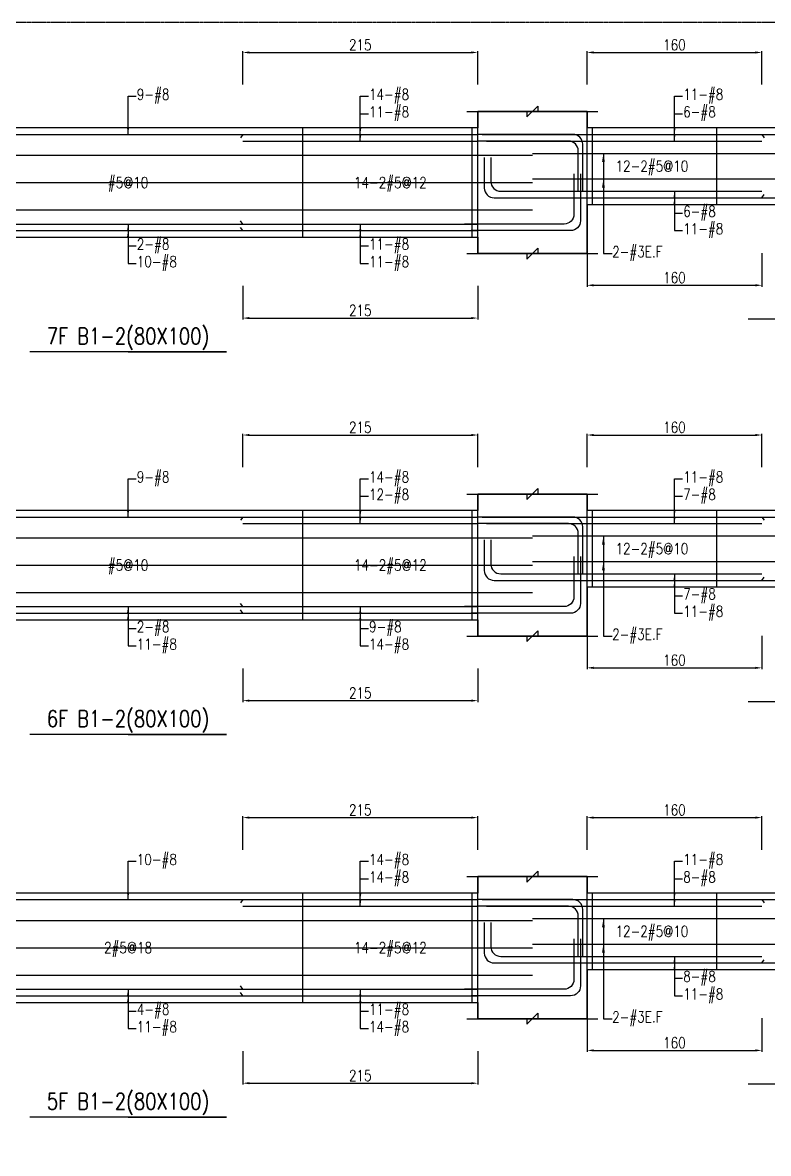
# Model space of a CAD drawing. Header units: millimetres. Extents: x 0 to 84580, y -12276 to 4373.
# Drawn here: x 37054 to 37736, y 1034 to 2069 of the extents above; entities that cross this region are included whole.
import ezdxf
from ezdxf.enums import TextEntityAlignment as Align

# ---------------------------------------------------------------- set-up
doc = ezdxf.new("R2010")
doc.units = ezdxf.units.MM
doc.header["$MEASUREMENT"] = 0
doc.linetypes.add('CENTER', pattern=[2, 1.25, -0.25, 0.25, -0.25])
for name, color, linetype in [('S-DIM', 2, 'Continuous'), ('S-GRID', 1, 'CENTER'), ('S-LEADER', 2, 'Continuous'), ('S-RC', 130, 'Continuous'), ('S-REINF', 6, 'Continuous'), ('S-TEXT', 2, 'Continuous')]:
    doc.layers.add(name, color=color, linetype=linetype)
doc.styles.add('CS4', font='romans.shx', dxfattribs={"width": 0.8, "bigfont": 'lsp.shx'})
doc.styles.get("Standard").update_dxf_attribs({"font": 'arial.ttf'})
doc.dimstyles.new('ISO-25', dxfattribs={"dimtxt": 2.5, "dimasz": 2.5, "dimexe": 1.25, "dimexo": 0.625, "dimtad": 1, "dimtxsty": 'Standard', "dimcen": 2.5, "dimadec": 0, "dimazin": 0, "dimtfac": 1, "dimtmove": 0, "dimatfit": 3, "dimfxl": 0, "dimarcsym": 0})

# ---------------------------------------------------------------- blocks, each defined once
blk = doc.blocks.new('*D376')
at = {"layer": 'DEFPOINTS', "color": 0, "transparency": 16777216}
for p in [(37470, 1341.7), (37255, 1311.7), (37470, 1311.7)]:
    blk.add_point(p, dxfattribs=at)
at = {"layer": 'S-DIM', "color": 0, "lineweight": -2, "transparency": 16777216}
for p, q in [((37255, 1312.3), (37255, 1342.9)), ((37261, 1341.7), (37464, 1341.7)), ((37470, 1312.3), (37470, 1342.9))]:
    blk.add_line(p, q, dxfattribs=at)
at = {"layer": 'S-DIM', "color": 0, "transparency": 16777216}
for points in [[(37261, 1342.7), (37261, 1340.7), (37255, 1341.7)], [(37464, 1342.7), (37464, 1340.7), (37470, 1341.7)]]:
    blk.add_solid(points, dxfattribs=at)
at = {"layer": 'S-DIM', "color": 0, "transparency": 16777216, "insert": (37362.5, 1348.7), "char_height": 10, "attachment_point": 5, "style": 'CS4'}
blk.add_mtext('215', dxfattribs=at)
blk = doc.blocks.new('*D366')
at = {"layer": 'DEFPOINTS', "color": 0, "transparency": 16777216}
for p in [(37255, 1128.7), (37470, 1128.7), (37470, 1098.7)]:
    blk.add_point(p, dxfattribs=at)
at = {"layer": 'S-DIM', "color": 0, "lineweight": -2, "transparency": 16777216}
for p, q in [((37255, 1128.1), (37255, 1097.4)), ((37470, 1128.1), (37470, 1097.4)), ((37261, 1098.7), (37464, 1098.7))]:
    blk.add_line(p, q, dxfattribs=at)
at = {"layer": 'S-DIM', "color": 0, "transparency": 16777216}
for points in [[(37261, 1099.7), (37261, 1097.7), (37255, 1098.7)], [(37464, 1099.7), (37464, 1097.7), (37470, 1098.7)]]:
    blk.add_solid(points, dxfattribs=at)
at = {"layer": 'S-DIM', "color": 0, "transparency": 16777216, "insert": (37362.5, 1105.7), "char_height": 10, "attachment_point": 5, "style": 'CS4'}
blk.add_mtext('215', dxfattribs=at)
blk = doc.blocks.new('*D368')
at = {"layer": 'DEFPOINTS', "color": 0, "transparency": 16777216}
for p in [(37470, 1691.7), (37255, 1661.7), (37470, 1661.7)]:
    blk.add_point(p, dxfattribs=at)
at = {"layer": 'S-DIM', "color": 0, "lineweight": -2, "transparency": 16777216}
for p, q in [((37255, 1662.3), (37255, 1692.9)), ((37261, 1691.7), (37464, 1691.7)), ((37470, 1662.3), (37470, 1692.9))]:
    blk.add_line(p, q, dxfattribs=at)
at = {"layer": 'S-DIM', "color": 0, "transparency": 16777216}
for points in [[(37261, 1692.7), (37261, 1690.7), (37255, 1691.7)], [(37464, 1692.7), (37464, 1690.7), (37470, 1691.7)]]:
    blk.add_solid(points, dxfattribs=at)
at = {"layer": 'S-DIM', "color": 0, "transparency": 16777216, "insert": (37362.5, 1698.7), "char_height": 10, "attachment_point": 5, "style": 'CS4'}
blk.add_mtext('215', dxfattribs=at)
blk = doc.blocks.new('*D370')
at = {"layer": 'DEFPOINTS', "color": 0, "transparency": 16777216}
for p in [(37255, 1478.7), (37470, 1478.7), (37470, 1448.7)]:
    blk.add_point(p, dxfattribs=at)
at = {"layer": 'S-DIM', "color": 0, "lineweight": -2, "transparency": 16777216}
for p, q in [((37255, 1478.1), (37255, 1447.4)), ((37470, 1478.1), (37470, 1447.4)), ((37261, 1448.7), (37464, 1448.7))]:
    blk.add_line(p, q, dxfattribs=at)
at = {"layer": 'S-DIM', "color": 0, "transparency": 16777216}
for points in [[(37261, 1449.7), (37261, 1447.7), (37255, 1448.7)], [(37464, 1449.7), (37464, 1447.7), (37470, 1448.7)]]:
    blk.add_solid(points, dxfattribs=at)
at = {"layer": 'S-DIM', "color": 0, "transparency": 16777216, "insert": (37362.5, 1455.7), "char_height": 10, "attachment_point": 5, "style": 'CS4'}
blk.add_mtext('215', dxfattribs=at)
blk = doc.blocks.new('*D316')
at = {"layer": 'DEFPOINTS', "color": 0, "transparency": 16777216}
for p in [(37470, 2041.7), (37255, 2011.7), (37470, 2011.7)]:
    blk.add_point(p, dxfattribs=at)
at = {"layer": 'S-DIM', "color": 0, "lineweight": -2, "transparency": 16777216}
for p, q in [((37255, 2012.3), (37255, 2042.9)), ((37261, 2041.7), (37464, 2041.7)), ((37470, 2012.3), (37470, 2042.9))]:
    blk.add_line(p, q, dxfattribs=at)
at = {"layer": 'S-DIM', "color": 0, "transparency": 16777216}
for points in [[(37261, 2042.7), (37261, 2040.7), (37255, 2041.7)], [(37464, 2042.7), (37464, 2040.7), (37470, 2041.7)]]:
    blk.add_solid(points, dxfattribs=at)
at = {"layer": 'S-DIM', "color": 0, "transparency": 16777216, "insert": (37362.5, 2048.7), "char_height": 10, "attachment_point": 5, "style": 'CS4'}
blk.add_mtext('215', dxfattribs=at)
blk = doc.blocks.new('*D318')
at = {"layer": 'DEFPOINTS', "color": 0, "transparency": 16777216}
for p in [(37255, 1828.7), (37470, 1828.7), (37470, 1798.7)]:
    blk.add_point(p, dxfattribs=at)
at = {"layer": 'S-DIM', "color": 0, "lineweight": -2, "transparency": 16777216}
for p, q in [((37255, 1828.1), (37255, 1797.4)), ((37470, 1828.1), (37470, 1797.4)), ((37261, 1798.7), (37464, 1798.7))]:
    blk.add_line(p, q, dxfattribs=at)
at = {"layer": 'S-DIM', "color": 0, "transparency": 16777216}
for points in [[(37261, 1799.7), (37261, 1797.7), (37255, 1798.7)], [(37464, 1799.7), (37464, 1797.7), (37470, 1798.7)]]:
    blk.add_solid(points, dxfattribs=at)
at = {"layer": 'S-DIM', "color": 0, "transparency": 16777216, "insert": (37362.5, 1805.7), "char_height": 10, "attachment_point": 5, "style": 'CS4'}
blk.add_mtext('215', dxfattribs=at)
blk = doc.blocks.new('*D303')
at = {"layer": 'DEFPOINTS', "color": 0, "transparency": 16777216}
for p in [(37730, 1341.7), (37570, 1311.7), (37730, 1311.7)]:
    blk.add_point(p, dxfattribs=at)
at = {"layer": 'S-DIM', "color": 0, "lineweight": -2, "transparency": 16777216}
for p, q in [((37570, 1312.3), (37570, 1342.9)), ((37576, 1341.7), (37724, 1341.7)), ((37730, 1312.3), (37730, 1342.9))]:
    blk.add_line(p, q, dxfattribs=at)
at = {"layer": 'S-DIM', "color": 0, "transparency": 16777216}
for points in [[(37576, 1342.7), (37576, 1340.7), (37570, 1341.7)], [(37724, 1342.7), (37724, 1340.7), (37730, 1341.7)]]:
    blk.add_solid(points, dxfattribs=at)
at = {"layer": 'S-DIM', "color": 0, "transparency": 16777216, "insert": (37650, 1348.7), "char_height": 10, "attachment_point": 5, "style": 'CS4'}
blk.add_mtext('160', dxfattribs=at)
blk = doc.blocks.new('*D305')
at = {"layer": 'DEFPOINTS', "color": 0, "transparency": 16777216}
for p in [(37570, 1158.7), (37730, 1158.7), (37730, 1128.7)]:
    blk.add_point(p, dxfattribs=at)
at = {"layer": 'S-DIM', "color": 0, "lineweight": -2, "transparency": 16777216}
for p, q in [((37570, 1158.1), (37570, 1127.4)), ((37730, 1158.1), (37730, 1127.4)), ((37576, 1128.7), (37724, 1128.7))]:
    blk.add_line(p, q, dxfattribs=at)
at = {"layer": 'S-DIM', "color": 0, "transparency": 16777216}
for points in [[(37576, 1129.7), (37576, 1127.7), (37570, 1128.7)], [(37724, 1129.7), (37724, 1127.7), (37730, 1128.7)]]:
    blk.add_solid(points, dxfattribs=at)
at = {"layer": 'S-DIM', "color": 0, "transparency": 16777216, "insert": (37650, 1135.7), "char_height": 10, "attachment_point": 5, "style": 'CS4'}
blk.add_mtext('160', dxfattribs=at)
blk = doc.blocks.new('*D307')
at = {"layer": 'DEFPOINTS', "color": 0, "transparency": 16777216}
for p in [(37730, 1691.7), (37570, 1661.7), (37730, 1661.7)]:
    blk.add_point(p, dxfattribs=at)
at = {"layer": 'S-DIM', "color": 0, "lineweight": -2, "transparency": 16777216}
for p, q in [((37570, 1662.3), (37570, 1692.9)), ((37576, 1691.7), (37724, 1691.7)), ((37730, 1662.3), (37730, 1692.9))]:
    blk.add_line(p, q, dxfattribs=at)
at = {"layer": 'S-DIM', "color": 0, "transparency": 16777216}
for points in [[(37576, 1692.7), (37576, 1690.7), (37570, 1691.7)], [(37724, 1692.7), (37724, 1690.7), (37730, 1691.7)]]:
    blk.add_solid(points, dxfattribs=at)
at = {"layer": 'S-DIM', "color": 0, "transparency": 16777216, "insert": (37650, 1698.7), "char_height": 10, "attachment_point": 5, "style": 'CS4'}
blk.add_mtext('160', dxfattribs=at)
blk = doc.blocks.new('*D309')
at = {"layer": 'DEFPOINTS', "color": 0, "transparency": 16777216}
for p in [(37570, 1508.7), (37730, 1508.7), (37730, 1478.7)]:
    blk.add_point(p, dxfattribs=at)
at = {"layer": 'S-DIM', "color": 0, "lineweight": -2, "transparency": 16777216}
for p, q in [((37570, 1508.1), (37570, 1477.4)), ((37730, 1508.1), (37730, 1477.4)), ((37576, 1478.7), (37724, 1478.7))]:
    blk.add_line(p, q, dxfattribs=at)
at = {"layer": 'S-DIM', "color": 0, "transparency": 16777216}
for points in [[(37576, 1479.7), (37576, 1477.7), (37570, 1478.7)], [(37724, 1479.7), (37724, 1477.7), (37730, 1478.7)]]:
    blk.add_solid(points, dxfattribs=at)
at = {"layer": 'S-DIM', "color": 0, "transparency": 16777216, "insert": (37650, 1485.7), "char_height": 10, "attachment_point": 5, "style": 'CS4'}
blk.add_mtext('160', dxfattribs=at)
blk = doc.blocks.new('*D311')
at = {"layer": 'DEFPOINTS', "color": 0, "transparency": 16777216}
for p in [(37730, 2041.7), (37570, 2011.7), (37730, 2011.7)]:
    blk.add_point(p, dxfattribs=at)
at = {"layer": 'S-DIM', "color": 0, "lineweight": -2, "transparency": 16777216}
for p, q in [((37570, 2012.3), (37570, 2042.9)), ((37576, 2041.7), (37724, 2041.7)), ((37730, 2012.3), (37730, 2042.9))]:
    blk.add_line(p, q, dxfattribs=at)
at = {"layer": 'S-DIM', "color": 0, "transparency": 16777216}
for points in [[(37576, 2042.7), (37576, 2040.7), (37570, 2041.7)], [(37724, 2042.7), (37724, 2040.7), (37730, 2041.7)]]:
    blk.add_solid(points, dxfattribs=at)
at = {"layer": 'S-DIM', "color": 0, "transparency": 16777216, "insert": (37650, 2048.7), "char_height": 10, "attachment_point": 5, "style": 'CS4'}
blk.add_mtext('160', dxfattribs=at)
blk = doc.blocks.new('*D313')
at = {"layer": 'DEFPOINTS', "color": 0, "transparency": 16777216}
for p in [(37570, 1858.7), (37730, 1858.7), (37730, 1828.7)]:
    blk.add_point(p, dxfattribs=at)
at = {"layer": 'S-DIM', "color": 0, "lineweight": -2, "transparency": 16777216}
for p, q in [((37570, 1858.1), (37570, 1827.4)), ((37730, 1858.1), (37730, 1827.4)), ((37576, 1828.7), (37724, 1828.7))]:
    blk.add_line(p, q, dxfattribs=at)
at = {"layer": 'S-DIM', "color": 0, "transparency": 16777216}
for points in [[(37576, 1829.7), (37576, 1827.7), (37570, 1828.7)], [(37724, 1829.7), (37724, 1827.7), (37730, 1828.7)]]:
    blk.add_solid(points, dxfattribs=at)
at = {"layer": 'S-DIM', "color": 0, "transparency": 16777216, "insert": (37650, 1835.7), "char_height": 10, "attachment_point": 5, "style": 'CS4'}
blk.add_mtext('160', dxfattribs=at)

msp = doc.modelspace()

# ---------------------------------------------------------------- linework, layer by layer
at = {"layer": 'S-GRID'}
msp.add_lwpolyline([(35832, 0), (39061, 0), (39061, 2069), (35832, 2069), (35832, 0)], dxfattribs=at)
at = {"layer": 'S-RC'}
for points in [[(37460.028, 1987.688), (37515.028, 1987.678), (37515.027, 1982.678), (37525.029, 1992.676), (37525.028, 1987.676), (37580.028, 1987.665)], [(37460.028, 1987.688), (37515.028, 1987.678), (37515.027, 1982.678), (37525.029, 1992.676), (37525.028, 1987.676), (37580.028, 1987.665)], [(37470.028, 1872.688), (37470.028, 1857.688), (37570.028, 1857.688), (37570.028, 1987.688), (37470.028, 1987.688), (37470.028, 1972.688)], [(37570.028, 1902.688), (37570.028, 1857.688), (37470.028, 1857.688), (37470.028, 1987.688), (37570.028, 1987.688), (37570.028, 1972.688)], [(37470.028, 1972.688), (36830.028, 1972.688)], [(38045.028, 1972.688), (37570.028, 1972.688)], [(37570.028, 1902.688), (38045.028, 1902.688)], [(36830.028, 1872.688), (37470.028, 1872.688)], [(37460.028, 1857.688), (37515.028, 1857.678), (37515.027, 1852.678), (37525.029, 1862.676), (37525.028, 1857.676), (37580.028, 1857.665)], [(37460.028, 1857.688), (37515.028, 1857.678), (37515.027, 1852.678), (37525.029, 1862.676), (37525.028, 1857.676), (37580.028, 1857.665)], [(37807.528, 1797.688), (37897.528, 1797.688), (37717.528, 1797.688)], [(37150.028, 1767.688), (37240.028, 1767.688), (37060.028, 1767.688)], [(37460.028, 1637.688), (37515.028, 1637.678), (37515.027, 1632.678), (37525.029, 1642.676), (37525.028, 1637.676), (37580.028, 1637.665)], [(37460.028, 1637.688), (37515.028, 1637.678), (37515.027, 1632.678), (37525.029, 1642.676), (37525.028, 1637.676), (37580.028, 1637.665)], [(37470.028, 1522.688), (37470.028, 1507.688), (37570.028, 1507.688), (37570.028, 1637.688), (37470.028, 1637.688), (37470.028, 1622.688)], [(37570.028, 1552.688), (37570.028, 1507.688), (37470.028, 1507.688), (37470.028, 1637.688), (37570.028, 1637.688), (37570.028, 1622.688)], [(37470.028, 1622.688), (36830.028, 1622.688)], [(38045.028, 1622.688), (37570.028, 1622.688)], [(37570.028, 1552.688), (38045.028, 1552.688)], [(36830.028, 1522.688), (37470.028, 1522.688)], [(37460.028, 1507.688), (37515.028, 1507.678), (37515.027, 1502.678), (37525.029, 1512.676), (37525.028, 1507.676), (37580.028, 1507.665)], [(37460.028, 1507.688), (37515.028, 1507.678), (37515.027, 1502.678), (37525.029, 1512.676), (37525.028, 1507.676), (37580.028, 1507.665)], [(37807.528, 1447.688), (37897.528, 1447.688), (37717.528, 1447.688)], [(37150.028, 1417.688), (37240.028, 1417.688), (37060.028, 1417.688)], [(37460.028, 1287.688), (37515.028, 1287.678), (37515.027, 1282.678), (37525.029, 1292.676), (37525.028, 1287.676), (37580.028, 1287.665)], [(37460.028, 1287.688), (37515.028, 1287.678), (37515.027, 1282.678), (37525.029, 1292.676), (37525.028, 1287.676), (37580.028, 1287.665)], [(37470.028, 1172.688), (37470.028, 1157.688), (37570.028, 1157.688), (37570.028, 1287.688), (37470.028, 1287.688), (37470.028, 1272.688)], [(37570.028, 1202.688), (37570.028, 1157.688), (37470.028, 1157.688), (37470.028, 1287.688), (37570.028, 1287.688), (37570.028, 1272.688)], [(37470.028, 1272.688), (36830.028, 1272.688)], [(38045.028, 1272.688), (37570.028, 1272.688)], [(37570.028, 1202.688), (38045.028, 1202.688)], [(36830.028, 1172.688), (37470.028, 1172.688)], [(37460.028, 1157.688), (37515.028, 1157.678), (37515.027, 1152.678), (37525.029, 1162.676), (37525.028, 1157.676), (37580.028, 1157.665)], [(37460.028, 1157.688), (37515.028, 1157.678), (37515.027, 1152.678), (37525.029, 1162.676), (37525.028, 1157.676), (37580.028, 1157.665)], [(37807.528, 1097.688), (37897.528, 1097.688), (37717.528, 1097.688)], [(37150.028, 1067.688), (37240.028, 1067.688), (37060.028, 1067.688)]]:
    msp.add_lwpolyline(points, dxfattribs=at)
at = {"layer": 'S-REINF'}
for points in [[(37045.028, 1966.688), (37255.028, 1966.688)], [(37255.028, 1966.688), (37253.028, 1963.688)], [(37255.028, 1966.688), (37470.028, 1966.688)], [(37474.028, 1966.688), (37570.028, 1966.688)], [(37570.028, 1966.688), (37730.028, 1966.688)], [(37730.028, 1966.688), (37732.028, 1963.688)], [(37730.028, 1966.688), (37885.028, 1966.688)], [(37255.028, 1960.688), (37470.028, 1960.688)], [(37478.028, 1960.688), (37570.028, 1960.688)], [(37570.028, 1960.688), (37730.028, 1960.688)], [(37570.028, 1914.688), (37730.028, 1914.688)], [(37570.028, 1908.688), (37730.028, 1908.688)], [(37730.028, 1908.688), (37732.028, 1911.688)], [(37730.028, 1908.688), (37885.028, 1908.688)], [(37045.028, 1884.688), (37255.028, 1884.688)], [(37255.028, 1884.688), (37253.028, 1887.688)], [(37255.028, 1884.688), (37470.028, 1884.688)], [(37045.028, 1878.688), (37255.028, 1878.688)], [(37255.028, 1878.688), (37253.028, 1881.688)], [(37255.028, 1878.688), (37470.028, 1878.688)], [(37045.028, 1616.688), (37255.028, 1616.688)], [(37255.028, 1616.688), (37253.028, 1613.688)], [(37255.028, 1616.688), (37470.028, 1616.688)], [(37474.028, 1616.688), (37570.028, 1616.688)], [(37570.028, 1616.688), (37730.028, 1616.688)], [(37730.028, 1616.688), (37732.028, 1613.688)], [(37730.028, 1616.688), (37885.028, 1616.688)], [(37255.028, 1610.688), (37470.028, 1610.688)], [(37478.028, 1610.688), (37570.028, 1610.688)], [(37570.028, 1610.688), (37730.028, 1610.688)], [(37570.028, 1564.688), (37730.028, 1564.688)], [(37570.028, 1558.688), (37730.028, 1558.688)], [(37730.028, 1558.688), (37732.028, 1561.688)], [(37730.028, 1558.688), (37885.028, 1558.688)], [(37045.028, 1534.688), (37255.028, 1534.688)], [(37255.028, 1534.688), (37253.028, 1537.688)], [(37255.028, 1528.688), (37253.028, 1531.688)], [(37255.028, 1534.688), (37470.028, 1534.688)], [(37045.028, 1528.688), (37255.028, 1528.688)], [(37255.028, 1528.688), (37470.028, 1528.688)], [(37045.028, 1266.688), (37255.028, 1266.688)], [(37255.028, 1266.688), (37253.028, 1263.688)], [(37255.028, 1266.688), (37470.028, 1266.688)], [(37474.028, 1266.688), (37570.028, 1266.688)], [(37570.028, 1266.688), (37730.028, 1266.688)], [(37730.028, 1266.688), (37732.028, 1263.688)], [(37730.028, 1266.688), (37885.028, 1266.688)], [(37255.028, 1260.688), (37470.028, 1260.688)], [(37478.028, 1260.688), (37570.028, 1260.688)], [(37570.028, 1260.688), (37730.028, 1260.688)], [(37570.028, 1214.688), (37730.028, 1214.688)], [(37730.028, 1208.688), (37732.028, 1211.688)], [(37570.028, 1208.688), (37730.028, 1208.688)], [(37730.028, 1208.688), (37885.028, 1208.688)], [(37045.028, 1184.688), (37255.028, 1184.688)], [(37255.028, 1184.688), (37253.028, 1187.688)], [(37255.028, 1178.688), (37253.028, 1181.688)], [(37255.028, 1184.688), (37470.028, 1184.688)], [(37045.028, 1178.688), (37255.028, 1178.688)], [(37255.028, 1178.688), (37470.028, 1178.688)]]:
    msp.add_lwpolyline(points, dxfattribs=at)
at = {"layer": 'S-REINF', "color": 1}
for points in [[(37310.028, 1872.688), (37310.028, 1972.688)], [(37465.028, 1872.688), (37465.028, 1972.688)], [(37575.028, 1902.688), (37575.028, 1972.688)], [(37688.778, 1902.688), (37688.778, 1972.688)], [(36780.028, 1947.688), (37520.028, 1947.688)], [(37520.028, 1949.355), (38095.028, 1949.355)], [(37520.028, 1926.022), (38095.028, 1926.022)], [(36780.028, 1922.688), (37520.028, 1922.688)], [(36780.028, 1897.688), (37520.028, 1897.688)], [(37310.028, 1522.688), (37310.028, 1622.688)], [(37465.028, 1522.688), (37465.028, 1622.688)], [(37575.028, 1552.688), (37575.028, 1622.688)], [(37688.778, 1552.688), (37688.778, 1622.688)], [(36780.028, 1597.688), (37520.028, 1597.688)], [(37520.028, 1599.355), (38095.028, 1599.355)], [(36780.028, 1572.688), (37520.028, 1572.688)], [(37520.028, 1576.022), (38095.028, 1576.022)], [(36780.028, 1547.688), (37520.028, 1547.688)], [(37310.028, 1172.688), (37310.028, 1272.688)], [(37465.028, 1172.688), (37465.028, 1272.688)], [(37575.028, 1202.688), (37575.028, 1272.688)], [(37688.778, 1202.688), (37688.778, 1272.688)], [(36780.028, 1247.688), (37520.028, 1247.688)], [(37520.028, 1249.355), (38095.028, 1249.355)], [(36780.028, 1222.688), (37520.028, 1222.688)], [(37520.028, 1226.022), (38095.028, 1226.022)], [(36780.028, 1197.688), (37520.028, 1197.688)]]:
    msp.add_lwpolyline(points, dxfattribs=at)
at = {"layer": 'S-REINF'}
for points in [[(37566.028, 1914.688), (37566.028, 1957.688, 0.41421356), (37557.028, 1966.688), (37470.028, 1966.688)], [(37562.028, 1914.688), (37562.028, 1951.688, 0.41421356), (37553.028, 1960.688), (37470.028, 1960.688)], [(37476.028, 1945.688), (37476.028, 1917.688, 0.41421356), (37485.028, 1908.688), (37570.028, 1908.688)], [(37482.028, 1945.688), (37482.028, 1923.688, 0.41421356), (37491.028, 1914.688), (37570.028, 1914.688)], [(37558.028, 1930.688), (37558.028, 1893.688, -0.41421356), (37549.028, 1884.688), (37458.028, 1884.688)], [(37564.028, 1930.688), (37564.028, 1887.688, -0.41421356), (37555.028, 1878.688), (37464.028, 1878.688)], [(37566.028, 1564.688), (37566.028, 1607.688, 0.41421356), (37557.028, 1616.688), (37470.028, 1616.688)], [(37562.028, 1564.688), (37562.028, 1601.688, 0.41421356), (37553.028, 1610.688), (37470.028, 1610.688)], [(37476.028, 1595.688), (37476.028, 1567.688, 0.41421356), (37485.028, 1558.688), (37570.028, 1558.688)], [(37482.028, 1595.688), (37482.028, 1573.688, 0.41421356), (37491.028, 1564.688), (37570.028, 1564.688)], [(37558.028, 1580.688), (37558.028, 1543.688, -0.41421356), (37549.028, 1534.688), (37458.028, 1534.688)], [(37564.028, 1580.688), (37564.028, 1537.688, -0.41421356), (37555.028, 1528.688), (37464.028, 1528.688)], [(37566.028, 1214.688), (37566.028, 1257.688, 0.41421356), (37557.028, 1266.688), (37470.028, 1266.688)], [(37562.028, 1214.688), (37562.028, 1251.688, 0.41421356), (37553.028, 1260.688), (37470.028, 1260.688)], [(37476.028, 1245.688), (37476.028, 1217.688, 0.41421356), (37485.028, 1208.688), (37570.028, 1208.688)], [(37482.028, 1245.688), (37482.028, 1223.688, 0.41421356), (37491.028, 1214.688), (37570.028, 1214.688)], [(37558.028, 1230.688), (37558.028, 1193.688, -0.41421356), (37549.028, 1184.688), (37458.028, 1184.688)], [(37564.028, 1230.688), (37564.028, 1187.688, -0.41421356), (37555.028, 1178.688), (37464.028, 1178.688)]]:
    msp.add_lwpolyline(points, format="xyb", dxfattribs=at)

# ---------------------------------------------------------------- texts
at = {"layer": 'S-LEADER', "char_height": 10, "attachment_point": 4, "style": 'CS4'}
for s, insert in [('9-#8', (37158.028, 2001.688)), ('14-#8', (37370.528, 2001.688)), ('11-#8', (37658.028, 2001.688)), ('11-#8', (37370.528, 1985.688)), ('6-#8', (37658.028, 1985.688)), ('6-#8', (37658.028, 1894.688)), ('11-#8', (37658.028, 1878.688)), ('2-#8', (37158.028, 1864.688)), ('11-#8', (37370.528, 1864.688)), ('10-#8', (37158.028, 1848.688)), ('11-#8', (37370.528, 1848.688)), ('9-#8', (37158.028, 1651.688)), ('14-#8', (37370.528, 1651.688)), ('11-#8', (37658.028, 1651.688)), ('12-#8', (37370.528, 1635.688)), ('7-#8', (37658.028, 1635.688)), ('7-#8', (37658.028, 1544.688)), ('11-#8', (37658.028, 1528.688)), ('2-#8', (37158.028, 1514.688)), ('9-#8', (37370.528, 1514.688)), ('11-#8', (37158.028, 1498.688)), ('14-#8', (37370.528, 1498.688)), ('10-#8', (37158.028, 1301.688)), ('14-#8', (37370.528, 1301.688)), ('11-#8', (37658.028, 1301.688)), ('14-#8', (37370.528, 1285.688)), ('8-#8', (37658.028, 1285.688)), ('8-#8', (37658.028, 1194.688)), ('11-#8', (37658.028, 1178.688)), ('4-#8', (37158.028, 1164.688)), ('11-#8', (37370.528, 1164.688)), ('11-#8', (37158.028, 1148.688)), ('14-#8', (37370.528, 1148.688))]:
    msp.add_mtext(s, dxfattribs=dict(at, insert=insert))
at = {"layer": 'S-LEADER', "color": 3, "char_height": 10, "attachment_point": 4, "style": 'CS4'}
for insert in [(37593.028, 1857.688), (37593.028, 1507.688), (37593.028, 1157.688)]:
    msp.add_mtext('2-#3E.F', dxfattribs=dict(at, insert=insert))
at = {"layer": 'S-RC', "style": 'CS4', "width": 0.8}
for s, p in [('7F B1-2(80X100)', (37150.028, 1774.688)), ('6F B1-2(80X100)', (37150.028, 1424.688)), ('5F B1-2(80X100)', (37150.028, 1074.688))]:
    msp.add_text(s, height=15, dxfattribs=at).set_placement(p, align=Align.CENTER)
at = {"layer": 'S-TEXT', "color": 1, "style": 'CS4', "width": 0.8}
for s, p in [('12-2#5@10', (37629.403, 1932.688)), ('#5@10', (37150.028, 1917.688)), ('14-2#5@12', (37390.028, 1917.688)), ('12-2#5@10', (37629.403, 1582.688)), ('#5@10', (37150.028, 1567.688)), ('14-2#5@12', (37390.028, 1567.688)), ('12-2#5@10', (37629.403, 1232.688)), ('2#5@18', (37150.028, 1217.688)), ('14-2#5@12', (37390.028, 1217.688))]:
    msp.add_text(s, height=10, dxfattribs=at).set_placement(p, align=Align.CENTER)

# ---------------------------------------------------------------- dimensions: what is measured, and where the dimension line sits
at = {"layer": 'S-DIM'}
for p1, p2, distance, picture, middle in [((37255.028, 2011.688), (37470.028, 2011.688), 30, '*D316', (37362.528, 2048.688)), ((37570.028, 2011.688), (37730.028, 2011.688), 30, '*D311', (37650.028, 2048.688)), ((37570.028, 1858.688), (37730.028, 1858.688), -30, '*D313', (37650.028, 1835.688)), ((37255.028, 1828.688), (37470.028, 1828.688), -30, '*D318', (37362.528, 1805.688)), ((37255.028, 1661.688), (37470.028, 1661.688), 30, '*D368', (37362.528, 1698.688)), ((37570.028, 1661.688), (37730.028, 1661.688), 30, '*D307', (37650.028, 1698.688)), ((37570.028, 1508.688), (37730.028, 1508.688), -30, '*D309', (37650.028, 1485.688)), ((37255.028, 1478.688), (37470.028, 1478.688), -30, '*D370', (37362.528, 1455.688)), ((37255.028, 1311.688), (37470.028, 1311.688), 30, '*D376', (37362.528, 1348.688)), ((37570.028, 1311.688), (37730.028, 1311.688), 30, '*D303', (37650.028, 1348.688)), ((37570.028, 1158.688), (37730.028, 1158.688), -30, '*D305', (37650.028, 1135.688)), ((37255.028, 1128.688), (37470.028, 1128.688), -30, '*D366', (37362.528, 1105.688))]:
    dim = msp.add_aligned_dim(p1=p1, p2=p2, distance=distance, dimstyle='ISO-25', override={"dimtxt": 10, "dimasz": 6, "dimgap": 2, "dimtxsty": 'CS4'}, dxfattribs=at)
    dim.commit()
    dim.dimension.update_dxf_attribs({"geometry": picture, "text_midpoint": middle})

# ---------------------------------------------------------------- leaders
at = {"layer": 'S-LEADER', "annotation_type": 0, "has_hookline": 1, "hookline_direction": 0}
for points, override, text_width in [([(37150.028, 1966.688), (37150.028, 2001.688), (37157.403, 2001.688)], {"dimasz": 6, "dimtad": 0}, 30.857), ([(37362.528, 1966.688), (37362.528, 2001.688), (37369.903, 2001.688)], {"dimasz": 6, "dimtad": 0}, 37.333), ([(37650.028, 1966.688), (37650.028, 2001.688), (37657.403, 2001.688)], {"dimasz": 6, "dimtad": 0}, 37.333), ([(37362.528, 1960.688), (37362.528, 1985.688), (37369.903, 1985.688)], {"dimasz": 6, "dimtad": 0}, 37.333), ([(37650.028, 1960.688), (37650.028, 1985.688), (37657.403, 1985.688)], {"dimasz": 6, "dimtad": 0}, 30.476), ([(37585.028, 1926.022), (37585.028, 1857.688), (37592.403, 1857.688)], {"dimasz": 8, "dimtad": 0}, 49.524), ([(37650.028, 1914.688), (37650.028, 1894.688), (37657.403, 1894.688)], {"dimasz": 6, "dimtad": 0}, 30.476), ([(37650.028, 1908.688), (37650.028, 1878.688), (37657.403, 1878.688)], {"dimasz": 6, "dimtad": 0}, 37.333), ([(37150.028, 1884.688), (37150.028, 1864.688), (37157.403, 1864.688)], {"dimasz": 6, "dimtad": 0}, 30.857), ([(37362.528, 1884.688), (37362.528, 1864.688), (37369.903, 1864.688)], {"dimasz": 6, "dimtad": 0}, 37.333), ([(37150.028, 1878.688), (37150.028, 1848.688), (37157.403, 1848.688)], {"dimasz": 6, "dimtad": 0}, 37.333), ([(37362.528, 1878.688), (37362.528, 1848.688), (37369.903, 1848.688)], {"dimasz": 6, "dimtad": 0}, 37.333), ([(37150.028, 1616.688), (37150.028, 1651.688), (37157.403, 1651.688)], {"dimasz": 6, "dimtad": 0}, 30.857), ([(37362.528, 1616.688), (37362.528, 1651.688), (37369.903, 1651.688)], {"dimasz": 6, "dimtad": 0}, 37.333), ([(37650.028, 1616.688), (37650.028, 1651.688), (37657.403, 1651.688)], {"dimasz": 6, "dimtad": 0}, 37.333), ([(37362.528, 1610.688), (37362.528, 1635.688), (37369.903, 1635.688)], {"dimasz": 6, "dimtad": 0}, 37.333), ([(37650.028, 1610.688), (37650.028, 1635.688), (37657.403, 1635.688)], {"dimasz": 6, "dimtad": 0}, 30.857), ([(37585.028, 1576.022), (37585.028, 1507.688), (37592.403, 1507.688)], {"dimasz": 8, "dimtad": 0}, 49.524), ([(37650.028, 1564.688), (37650.028, 1544.688), (37657.403, 1544.688)], {"dimasz": 6, "dimtad": 0}, 30.857), ([(37650.028, 1558.688), (37650.028, 1528.688), (37657.403, 1528.688)], {"dimasz": 6, "dimtad": 0}, 37.333), ([(37150.028, 1534.688), (37150.028, 1514.688), (37157.403, 1514.688)], {"dimasz": 6, "dimtad": 0}, 30.857), ([(37362.528, 1534.688), (37362.528, 1514.688), (37369.903, 1514.688)], {"dimasz": 6, "dimtad": 0}, 30.857), ([(37150.028, 1528.688), (37150.028, 1498.688), (37157.403, 1498.688)], {"dimasz": 6, "dimtad": 0}, 37.333), ([(37362.528, 1528.688), (37362.528, 1498.688), (37369.903, 1498.688)], {"dimasz": 6, "dimtad": 0}, 37.333), ([(37150.028, 1266.688), (37150.028, 1301.688), (37157.403, 1301.688)], {"dimasz": 6, "dimtad": 0}, 37.333), ([(37362.528, 1266.688), (37362.528, 1301.688), (37369.903, 1301.688)], {"dimasz": 6, "dimtad": 0}, 37.333), ([(37650.028, 1266.688), (37650.028, 1301.688), (37657.403, 1301.688)], {"dimasz": 6, "dimtad": 0}, 37.333), ([(37362.528, 1260.688), (37362.528, 1285.688), (37369.903, 1285.688)], {"dimasz": 6, "dimtad": 0}, 37.333), ([(37650.028, 1260.688), (37650.028, 1285.688), (37657.403, 1285.688)], {"dimasz": 6, "dimtad": 0}, 30.857), ([(37585.028, 1226.022), (37585.028, 1157.688), (37592.403, 1157.688)], {"dimasz": 8, "dimtad": 0}, 49.524), ([(37650.028, 1214.688), (37650.028, 1194.688), (37657.403, 1194.688)], {"dimasz": 6, "dimtad": 0}, 30.857), ([(37650.028, 1208.688), (37650.028, 1178.688), (37657.403, 1178.688)], {"dimasz": 6, "dimtad": 0}, 37.333), ([(37150.028, 1184.688), (37150.028, 1164.688), (37157.403, 1164.688)], {"dimasz": 6, "dimtad": 0}, 30.857), ([(37362.528, 1184.688), (37362.528, 1164.688), (37369.903, 1164.688)], {"dimasz": 6, "dimtad": 0}, 37.333), ([(37150.028, 1178.688), (37150.028, 1148.688), (37157.403, 1148.688)], {"dimasz": 6, "dimtad": 0}, 37.333), ([(37362.528, 1178.688), (37362.528, 1148.688), (37369.903, 1148.688)], {"dimasz": 6, "dimtad": 0}, 37.333)]:
    msp.add_leader(points, dimstyle='ISO-25', override=override, dxfattribs=dict(at, text_width=text_width))
at = {"layer": 'S-LEADER'}
for points in [[(37585.028, 1949.355), (37585.028, 1857.688), (37593.028, 1857.688)], [(37585.028, 1599.355), (37585.028, 1507.688), (37593.028, 1507.688)], [(37585.028, 1249.355), (37585.028, 1157.688), (37593.028, 1157.688)]]:
    msp.add_leader(points, dimstyle='ISO-25', override={"dimasz": 8}, dxfattribs=at)

doc.saveas('drawing.dxf')
